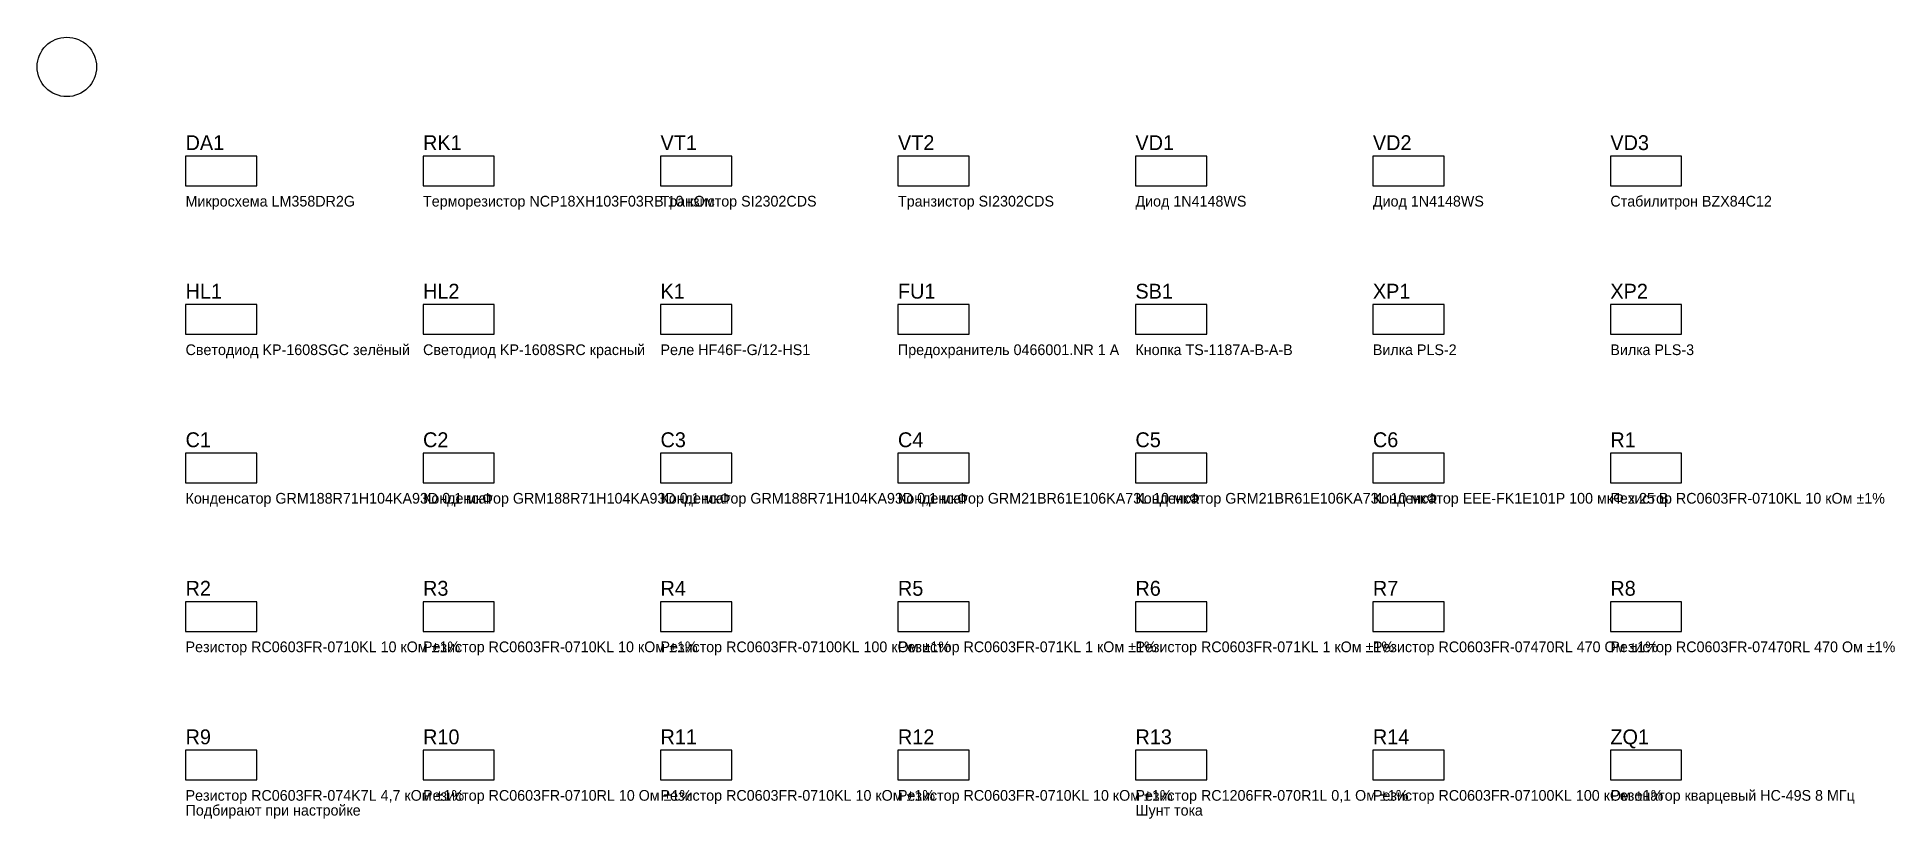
# Model space of a CAD drawing. Header units: millimetres. Extents: x -25 to 288, y -107 to 25.
import ezdxf

# ---------------------------------------------------------------- set-up
doc = ezdxf.new("R2010")
doc.units = ezdxf.units.MM

# ---------------------------------------------------------------- blocks, each defined once
blk = doc.blocks.new('ELEMENT')
blk.add_lwpolyline([(0, 0), (12, 0), (12, 5), (0, 5)], close=True)
for tag, p, height in [('REF', (0, 6), 2.5), ('NAME', (0, -3.5), 1.8), ('NOTE', (0, -6), 1.8)]:
    blk.add_attdef(tag, p, '', height=height)
blk = doc.blocks.new('LOGO')
blk.add_circle((0, 0), 5)

msp = doc.modelspace()

# ---------------------------------------------------------------- block references
msp.add_blockref('LOGO', (-20, 20))
for p, values in [((0, 0), {'REF': 'DA1', 'NAME': 'Микросхема LM358DR2G'}), ((40, 0), {'REF': 'RK1', 'NAME': 'Терморезистор NCP18XH103F03RB 10 кОм'}), ((80, 0), {'REF': 'VT1', 'NAME': 'Транзистор SI2302CDS'}), ((120, 0), {'REF': 'VT2', 'NAME': 'Транзистор SI2302CDS'}), ((160, 0), {'REF': 'VD1', 'NAME': 'Диод 1N4148WS'}), ((200, 0), {'REF': 'VD2', 'NAME': 'Диод 1N4148WS'}), ((240, 0), {'REF': 'VD3', 'NAME': 'Стабилитрон BZX84C12'}), ((0, -25), {'REF': 'HL1', 'NAME': 'Светодиод KP-1608SGC зелёный'}), ((40, -25), {'REF': 'HL2', 'NAME': 'Светодиод KP-1608SRC красный'}), ((80, -25), {'REF': 'K1', 'NAME': 'Реле HF46F-G/12-HS1'}), ((120, -25), {'REF': 'FU1', 'NAME': 'Предохранитель 0466001.NR 1 А'}), ((160, -25), {'REF': 'SB1', 'NAME': 'Кнопка TS-1187A-B-A-B'}), ((200, -25), {'REF': 'XP1', 'NAME': 'Вилка PLS-2'}), ((240, -25), {'REF': 'XP2', 'NAME': 'Вилка PLS-3'}), ((0, -50), {'REF': 'C1', 'NAME': 'Конденсатор GRM188R71H104KA93D 0,1 мкФ'}), ((40, -50), {'REF': 'C2', 'NAME': 'Конденсатор GRM188R71H104KA93D 0,1 мкФ'}), ((80, -50), {'REF': 'C3', 'NAME': 'Конденсатор GRM188R71H104KA93D 0,1 мкФ'}), ((120, -50), {'REF': 'C4', 'NAME': 'Конденсатор GRM21BR61E106KA73L 10 мкФ'}), ((160, -50), {'REF': 'C5', 'NAME': 'Конденсатор GRM21BR61E106KA73L 10 мкФ'}), ((200, -50), {'REF': 'C6', 'NAME': 'Конденсатор EEE-FK1E101P 100 мкФ x 25 В'}), ((240, -50), {'REF': 'R1', 'NAME': 'Резистор RC0603FR-0710KL 10 кОм ±1%'}), ((0, -75), {'REF': 'R2', 'NAME': 'Резистор RC0603FR-0710KL 10 кОм ±1%'}), ((40, -75), {'REF': 'R3', 'NAME': 'Резистор RC0603FR-0710KL 10 кОм ±1%'}), ((80, -75), {'REF': 'R4', 'NAME': 'Резистор RC0603FR-07100KL 100 кОм ±1%'}), ((120, -75), {'REF': 'R5', 'NAME': 'Резистор RC0603FR-071KL 1 кОм ±1%'}), ((160, -75), {'REF': 'R6', 'NAME': 'Резистор RC0603FR-071KL 1 кОм ±1%'}), ((200, -75), {'REF': 'R7', 'NAME': 'Резистор RC0603FR-07470RL 470 Ом ±1%'}), ((240, -75), {'REF': 'R8', 'NAME': 'Резистор RC0603FR-07470RL 470 Ом ±1%'}), ((0, -100), {'REF': 'R9', 'NAME': 'Резистор RC0603FR-074K7L 4,7 кОм ±1%', 'NOTE': 'Подбирают при настройке'}), ((40, -100), {'REF': 'R10', 'NAME': 'Резистор RC0603FR-0710RL 10 Ом ±1%'}), ((80, -100), {'REF': 'R11', 'NAME': 'Резистор RC0603FR-0710KL 10 кОм ±1%'}), ((120, -100), {'REF': 'R12', 'NAME': 'Резистор RC0603FR-0710KL 10 кОм ±1%'}), ((160, -100), {'REF': 'R13', 'NAME': 'Резистор RC1206FR-070R1L 0,1 Ом ±1%', 'NOTE': 'Шунт тока'}), ((200, -100), {'REF': 'R14', 'NAME': 'Резистор RC0603FR-07100KL 100 кОм ±1%'}), ((240, -100), {'REF': 'ZQ1', 'NAME': 'Резонатор кварцевый HC-49S 8 МГц'})]:
    msp.add_blockref('ELEMENT', p).add_auto_attribs(values)

doc.saveas('drawing.dxf')
